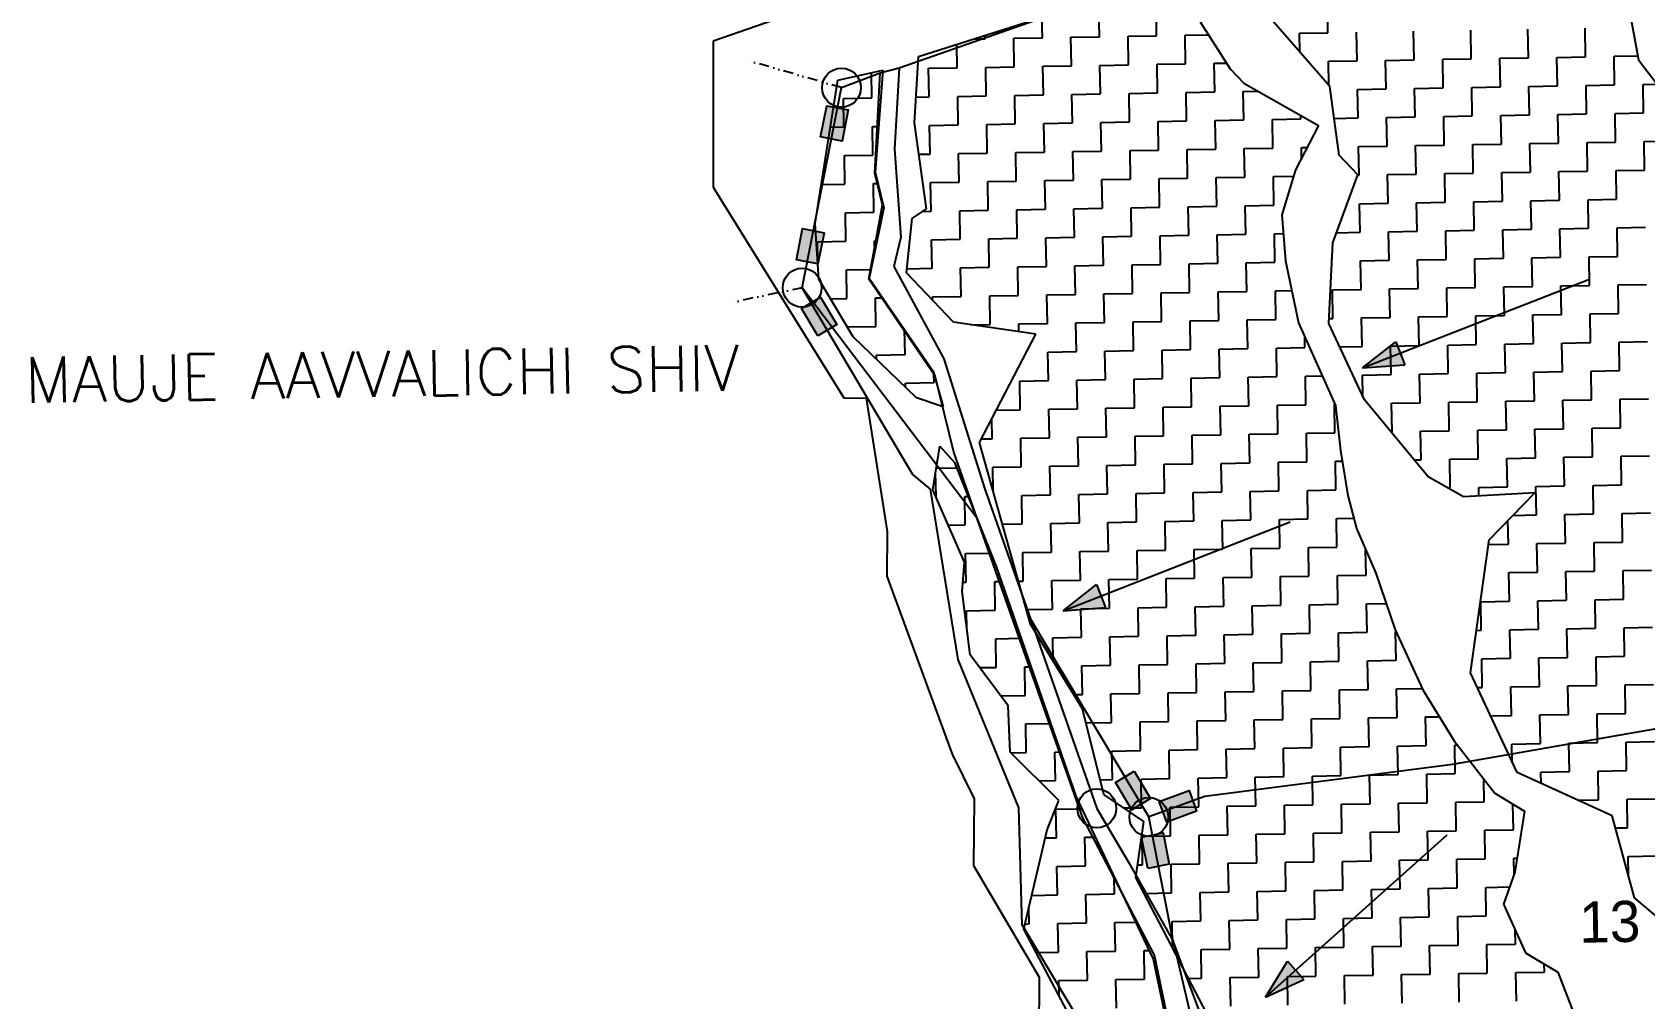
# Model space of a CAD drawing. Header units: metres. Extents: x 286343 to 289280, y 2022501 to 2025046.
# Drawn here: x 286343 to 287156, y 2024015 to 2024502 of the extents above; entities that cross this region are included whole.
import ezdxf
from ezdxf.enums import TextEntityAlignment as Align

# ---------------------------------------------------------------- set-up
doc = ezdxf.new("R2010")
doc.units = ezdxf.units.M
doc.linetypes.add('DIVIDE', pattern=[1.25, 0.5, -0.25, 0, -0.25, 0, -0.25])
for name, color, linetype in [('POLY_HATCH', 12, 'Continuous'), ('POLY_PARCEL', 6, 'Continuous'), ('POLY_WATER', 4, 'Continuous'), ('TEXT_MAPOUT', 7, 'Continuous'), ('TEXT_PARCEL', 7, 'Continuous'), ('V_BOUND_LINE', 7, 'Continuous'), ('V_DIVIDE_LINE', 7, 'DIVIDE'), ('VILLAGE BOUNDRY', 5, 'Continuous')]:
    doc.layers.add(name, color=color, linetype=linetype)
doc.styles.get("Standard").update_dxf_attribs({"font": 'simplex.shx'})
doc.styles.add('TEXT_MAP', font='')
doc.styles.get('TEXT_MAP').set_extended_font_data('Kruti Dev 050')

msp = doc.modelspace()

# ---------------------------------------------------------------- hatches: boundary and pattern name
for points in [[(286754.52, 2024462.68), (286743.64, 2024464.82), (286740.54, 2024449.09), (286751.42, 2024446.95)], [(286728.37, 2024387.2), (286739.25, 2024385.06), (286742.35, 2024400.79), (286731.47, 2024402.93)], [(286740.54, 2024368.33), (286730.99, 2024362.68), (286739.15, 2024348.88), (286748.7, 2024354.53)], [(286897.37, 2024110.06), (286906.89, 2024115.75), (286898.66, 2024129.51), (286889.14, 2024123.81)], [(286930.11, 2024109.41), (286926.29, 2024119.82), (286911.24, 2024114.29), (286915.06, 2024103.88)], [(286913.23, 2024098.37), (286902.35, 2024096.22), (286905.45, 2024080.49), (286916.33, 2024082.64)]]:
    msp.add_hatch(color=256).paths.add_polyline_path(points)
h = msp.add_hatch(color=256)
h.paths.add_polyline_path([(287032.71, 2024340.1), (287030.43, 2024345.91), (287013.71, 2024332.66)])
h.paths.add_polyline_path([(287013.71, 2024332.66), (287034.98, 2024334.29), (287032.71, 2024340.1)])
h = msp.add_hatch(color=256)
h.paths.add_polyline_path([(286881.87, 2024217.79), (286879.6, 2024223.6), (286862.88, 2024210.35)])
h.paths.add_polyline_path([(286862.88, 2024210.35), (286884.15, 2024211.98), (286881.87, 2024217.79)])
h = msp.add_hatch(color=256)
h.paths.add_polyline_path([(286979.99, 2024029.2), (286975.83, 2024033.85), (286964.77, 2024015.62)])
h.paths.add_polyline_path([(286964.77, 2024015.62), (286984.14, 2024024.55), (286979.99, 2024029.2)])

# ---------------------------------------------------------------- linework, layer by layer
for points in [[(286740.54, 2024449.09), (286743.64, 2024464.82), (286754.52, 2024462.68), (286751.42, 2024446.95)], [(286742.35, 2024400.79), (286739.25, 2024385.06), (286728.37, 2024387.2), (286731.47, 2024402.93)], [(286739.15, 2024348.88), (286730.99, 2024362.68), (286740.54, 2024368.33), (286748.7, 2024354.53)], [(286898.66, 2024129.51), (286906.89, 2024115.75), (286897.37, 2024110.06), (286889.14, 2024123.81)], [(286911.24, 2024114.29), (286926.29, 2024119.82), (286930.11, 2024109.41), (286915.06, 2024103.88)], [(286905.45, 2024080.49), (286902.35, 2024096.22), (286913.23, 2024098.37), (286916.33, 2024082.64)]]:
    msp.add_lwpolyline(points, close=True)
for points in [[(287013.71, 2024332.66), (287128.13, 2024377.46)], [(287013.71, 2024332.66), (287030.43, 2024345.91)], [(287030.43, 2024345.91), (287034.98, 2024334.29)], [(287013.71, 2024332.66), (287034.98, 2024334.29)], [(286862.88, 2024210.35), (286977.3, 2024255.15)], [(286862.88, 2024210.35), (286879.6, 2024223.6)], [(286879.6, 2024223.6), (286884.15, 2024211.98)], [(286862.88, 2024210.35), (286884.15, 2024211.98)], [(286964.77, 2024015.62), (287056.43, 2024097.45)], [(286964.77, 2024015.62), (286975.83, 2024033.85)], [(286975.83, 2024033.85), (286984.14, 2024024.55)], [(286964.77, 2024015.62), (286984.14, 2024024.55)]]:
    msp.add_lwpolyline(points)
for centre in [(286751.08, 2024473.92), (286731.26, 2024373.13), (286879.79, 2024110.76), (286905.99, 2024106.45)]:
    msp.add_circle(centre, 9.8)
at = {"layer": 'POLY_HATCH'}
for p, q in [((286789.9, 2024489.54), (286910.83, 2024528.13)), ((286931.9, 2024507.14), (286947.01, 2024483.38)), ((286997.29, 2024474.47), (286966.52, 2024509.76)), ((287149.13, 2024507.96), (287152.82, 2024488)), ((286787.82, 2024456.13), (286789.9, 2024489.54)), ((286749.29, 2024477.71), (286771.91, 2024482.78)), ((286771.91, 2024482.78), (286768.14, 2024431.32)), ((286947.01, 2024483.38), (286953.81, 2024476.15)), ((287152.82, 2024488), (287171.96, 2024462.97)), ((286737.87, 2024405.43), (286749.29, 2024477.71)), ((286953.81, 2024476.15), (286991.58, 2024454.79)), ((287001.9, 2024439.85), (286997.29, 2024474.47)), ((286793.92, 2024412.86), (286787.82, 2024456.13)), ((286991.58, 2024454.79), (286979.95, 2024432.56)), ((286979.95, 2024432.56), (286973.01, 2024409.75)), ((287011.42, 2024430.01), (287001.9, 2024439.85)), ((286768.14, 2024431.32), (286772.46, 2024413.37)), ((286998.66, 2024395.74), (287011.42, 2024430.01)), ((286772.46, 2024413.37), (286765.06, 2024377.87)), ((286783.8, 2024380.64), (286786.66, 2024408.06)), ((286786.66, 2024408.06), (286793.92, 2024412.86)), ((286973.01, 2024409.75), (286974.84, 2024386.71)), ((286739.7, 2024377.43), (286737.87, 2024405.43)), ((286996.71, 2024355), (286998.66, 2024395.74)), ((286974.84, 2024386.71), (286981.4, 2024355.45)), ((286756.9, 2024348.36), (286739.7, 2024377.43)), ((286765.06, 2024377.87), (286797.27, 2024331.05)), ((286807.61, 2024355.7), (286783.8, 2024380.64)), ((286849.11, 2024349.75), (286807.61, 2024355.7)), ((286981.4, 2024355.45), (287000.16, 2024313.73)), ((287014.74, 2024316.6), (286996.71, 2024355)), ((286788.83, 2024317.55), (286756.9, 2024348.36)), ((286820.69, 2024295.19), (286849.11, 2024349.75)), ((286797.27, 2024331.05), (286802.26, 2024313.12)), ((286802.26, 2024313.12), (286788.83, 2024317.55)), ((287000.16, 2024313.73), (287002.56, 2024291.08)), ((287046.81, 2024277.79), (287014.74, 2024316.6)), ((286846.33, 2024203.54), (286820.69, 2024295.19)), ((286797.08, 2024271.21), (286800.7, 2024293.3)), ((286800.7, 2024293.3), (286808.1, 2024285.06)), ((287002.56, 2024291.08), (287006.3, 2024268.46)), ((286808.1, 2024285.06), (286829.05, 2024232.7)), ((287064.52, 2024267.81), (287046.81, 2024277.79)), ((286813.08, 2024234.78), (286797.08, 2024271.21)), ((287100.55, 2024269.78), (287064.52, 2024267.81)), ((287077.59, 2024246.02), (287100.55, 2024269.78)), ((287006.3, 2024268.46), (287010.6, 2024251.85)), ((287010.6, 2024251.85), (287020.34, 2024229.33)), ((287068.08, 2024179.11), (287077.59, 2024246.02)), ((286812, 2024220.08), (286813.08, 2024234.78)), ((286829.05, 2024232.7), (286869.27, 2024116.86)), ((287020.34, 2024229.33), (287030.19, 2024200.8)), ((286815.9, 2024188.11), (286812, 2024220.08)), ((286872.51, 2024160.96), (286846.33, 2024203.54)), ((287030.19, 2024200.8), (287044.13, 2024170.5)), ((286835.05, 2024162.42), (286815.9, 2024188.11)), ((287091.66, 2024128.8), (287068.08, 2024179.11)), ((287044.13, 2024170.5), (287059.94, 2024144.75)), ((286836.12, 2024139.08), (286835.05, 2024162.42)), ((286883.28, 2024117.76), (286872.51, 2024160.96)), ((287059.94, 2024144.75), (287080.44, 2024118.41)), ((286860.59, 2024114.81), (286836.12, 2024139.08)), ((287139.46, 2024106.94), (287091.66, 2024128.8)), ((286869.27, 2024116.86), (286908.11, 2024034.78)), ((286903.56, 2024104.1), (286883.28, 2024117.76)), ((287080.44, 2024118.41), (287095.29, 2024109.33)), ((286854.84, 2024100.03), (286860.59, 2024114.81)), ((287095.29, 2024109.33), (287090.48, 2024078.54)), ((287150.87, 2024065.76), (287139.46, 2024106.94)), ((286842.99, 2024049.98), (286854.84, 2024100.03)), ((286899.38, 2024076), (286903.56, 2024104.1)), ((286937.38, 2024003.25), (286899.38, 2024076)), ((287090.48, 2024078.54), (287084.75, 2024062.42)), ((287084.75, 2024062.42), (287095.87, 2024037.92)), ((287180.7, 2024040.26), (287150.87, 2024065.76)), ((286878.22, 2023983.18), (286842.99, 2024049.98)), ((286908.11, 2024034.78), (286938.77, 2023890.01)), ((287095.87, 2024037.92), (287112.07, 2024028.19)), ((287112.07, 2024028.19), (287121.86, 2024003))]:
    msp.add_line(p, q, dxfattribs=at)
at = {"layer": 'POLY_HATCH', "linetype": 'Continuous'}
for p, q in [((286881.12, 2024499.56), (286880.87, 2024513.95)), ((286909.92, 2024500.06), (286909.66, 2024514.46)), ((286996.29, 2024501.57), (286996.04, 2024515.97)), ((286852.33, 2024499.05), (286852.15, 2024509.4)), ((286817.83, 2024498.45), (286823.54, 2024498.55)), ((286823.54, 2024498.55), (286823.51, 2024500.26)), ((286837.94, 2024498.8), (286852.33, 2024499.05)), ((286838.19, 2024484.41), (286837.94, 2024498.8)), ((286866.73, 2024499.31), (286881.12, 2024499.56)), ((286866.98, 2024484.91), (286866.73, 2024499.31)), ((286895.52, 2024499.81), (286909.92, 2024500.06)), ((286895.77, 2024485.41), (286895.52, 2024499.81)), ((286924.31, 2024500.31), (286936.11, 2024500.52)), ((286924.56, 2024485.92), (286924.31, 2024500.31)), ((286981.9, 2024501.32), (286996.29, 2024501.57)), ((286982.06, 2024491.94), (286981.9, 2024501.32)), ((287010.94, 2024487.43), (287010.69, 2024501.83)), ((287039.73, 2024487.93), (287039.48, 2024502.33)), ((287068.53, 2024488.44), (287068.27, 2024502.83)), ((287097.32, 2024488.94), (287097.07, 2024503.34)), ((287126.11, 2024489.45), (287125.86, 2024503.84)), ((286809.39, 2024483.9), (286809.19, 2024495.69)), ((287082.92, 2024488.69), (287097.32, 2024488.94)), ((287111.72, 2024489.19), (287126.11, 2024489.45)), ((287111.97, 2024474.8), (287111.72, 2024489.19)), ((287140.51, 2024489.7), (287152.47, 2024489.91)), ((287140.76, 2024475.3), (287140.51, 2024489.7)), ((286766.46, 2024468.75), (286766.23, 2024481.5)), ((286795, 2024483.65), (286809.39, 2024483.9)), ((286795.25, 2024469.25), (286795, 2024483.65)), ((286823.79, 2024484.15), (286838.19, 2024484.41)), ((286824.04, 2024469.76), (286823.79, 2024484.15)), ((286852.58, 2024484.66), (286866.98, 2024484.91)), ((286852.84, 2024470.26), (286852.58, 2024484.66)), ((286881.38, 2024485.16), (286895.77, 2024485.41)), ((286881.63, 2024470.77), (286881.38, 2024485.16)), ((286910.17, 2024485.67), (286924.56, 2024485.92)), ((286910.42, 2024471.27), (286910.17, 2024485.67)), ((286938.96, 2024486.17), (286945.16, 2024486.28)), ((286939.21, 2024471.77), (286938.96, 2024486.17)), ((286996.55, 2024487.18), (287010.94, 2024487.43)), ((286996.76, 2024475.08), (286996.55, 2024487.18)), ((287025.34, 2024487.68), (287039.73, 2024487.93)), ((287025.59, 2024473.29), (287025.34, 2024487.68)), ((287054.13, 2024488.19), (287068.53, 2024488.44)), ((287054.38, 2024473.79), (287054.13, 2024488.19)), ((287083.18, 2024474.29), (287082.92, 2024488.69)), ((287011.19, 2024473.03), (287025.59, 2024473.29)), ((287011.45, 2024458.64), (287011.19, 2024473.03)), ((287039.99, 2024473.54), (287054.38, 2024473.79)), ((287040.24, 2024459.14), (287039.99, 2024473.54)), ((287068.78, 2024474.04), (287083.18, 2024474.29)), ((287069.03, 2024459.65), (287068.78, 2024474.04)), ((287097.57, 2024474.55), (287111.97, 2024474.8)), ((287097.82, 2024460.15), (287097.57, 2024474.55)), ((287126.36, 2024475.05), (287140.76, 2024475.3)), ((287126.62, 2024460.65), (287126.36, 2024475.05)), ((287155.16, 2024475.55), (287162.25, 2024475.68)), ((287155.41, 2024461.16), (287155.16, 2024475.55)), ((286752.06, 2024468.5), (286766.46, 2024468.75)), ((286752.31, 2024454.1), (286752.06, 2024468.5)), ((286788.63, 2024469.14), (286795.25, 2024469.25)), ((286809.65, 2024469.51), (286824.04, 2024469.76)), ((286809.9, 2024455.11), (286809.65, 2024469.51)), ((286838.44, 2024470.01), (286852.84, 2024470.26)), ((286838.69, 2024455.61), (286838.44, 2024470.01)), ((286867.23, 2024470.51), (286881.63, 2024470.77)), ((286867.48, 2024456.12), (286867.23, 2024470.51)), ((286896.02, 2024471.02), (286910.42, 2024471.27)), ((286896.28, 2024456.62), (286896.02, 2024471.02)), ((286924.82, 2024471.52), (286939.21, 2024471.77)), ((286925.07, 2024457.13), (286924.82, 2024471.52)), ((286953.61, 2024472.03), (286960.89, 2024472.15)), ((286953.86, 2024457.63), (286953.61, 2024472.03)), ((286881.88, 2024456.37), (286896.28, 2024456.62)), ((286882.13, 2024441.97), (286881.88, 2024456.37)), ((286910.67, 2024456.87), (286925.07, 2024457.13)), ((286910.92, 2024442.48), (286910.67, 2024456.87)), ((286939.46, 2024457.38), (286953.86, 2024457.63)), ((286939.72, 2024442.98), (286939.46, 2024457.38)), ((286968.26, 2024457.88), (286982.65, 2024458.13)), ((286968.51, 2024443.48), (286968.26, 2024457.88)), ((286982.65, 2024458.13), (286982.62, 2024459.86)), ((286999.42, 2024458.43), (287011.45, 2024458.64)), ((287025.84, 2024458.89), (287040.24, 2024459.14)), ((287026.09, 2024444.49), (287025.84, 2024458.89)), ((287054.63, 2024459.39), (287069.03, 2024459.65)), ((287054.89, 2024445), (287054.63, 2024459.39)), ((287083.43, 2024459.9), (287097.82, 2024460.15)), ((287083.68, 2024445.5), (287083.43, 2024459.9)), ((287112.22, 2024460.4), (287126.62, 2024460.65)), ((287112.47, 2024446.01), (287112.22, 2024460.4)), ((287141.01, 2024460.91), (287155.41, 2024461.16)), ((287141.26, 2024446.51), (287141.01, 2024460.91)), ((286745.54, 2024453.98), (286752.31, 2024454.1)), ((286766.71, 2024454.35), (286769.83, 2024454.41)), ((286766.96, 2024439.96), (286766.71, 2024454.35)), ((286795.5, 2024454.86), (286809.9, 2024455.11)), ((286795.75, 2024440.46), (286795.5, 2024454.86)), ((286824.3, 2024455.36), (286838.69, 2024455.61)), ((286824.55, 2024440.96), (286824.3, 2024455.36)), ((286853.09, 2024455.86), (286867.48, 2024456.12)), ((286853.34, 2024441.47), (286853.09, 2024455.86)), ((286790.04, 2024440.36), (286795.75, 2024440.46)), ((286810.15, 2024440.71), (286824.55, 2024440.96)), ((286810.4, 2024426.32), (286810.15, 2024440.71)), ((286838.94, 2024441.22), (286853.34, 2024441.47)), ((286839.2, 2024426.82), (286838.94, 2024441.22)), ((286867.74, 2024441.72), (286882.13, 2024441.97)), ((286867.99, 2024427.32), (286867.74, 2024441.72)), ((286896.53, 2024442.22), (286910.92, 2024442.48)), ((286896.78, 2024427.83), (286896.53, 2024442.22)), ((286925.32, 2024442.73), (286939.72, 2024442.98)), ((286925.57, 2024428.33), (286925.32, 2024442.73)), ((286954.11, 2024443.23), (286968.51, 2024443.48)), ((286954.37, 2024428.84), (286954.11, 2024443.23)), ((286982.91, 2024443.74), (286985.83, 2024443.79)), ((286983, 2024438.38), (286982.91, 2024443.74)), ((287011.7, 2024444.24), (287026.09, 2024444.49)), ((287011.95, 2024429.84), (287011.7, 2024444.24)), ((287040.49, 2024444.75), (287054.89, 2024445)), ((287040.74, 2024430.35), (287040.49, 2024444.75)), ((287069.28, 2024445.25), (287083.68, 2024445.5)), ((287069.53, 2024430.85), (287069.28, 2024445.25)), ((287098.08, 2024445.75), (287112.47, 2024446.01)), ((287098.33, 2024431.36), (287098.08, 2024445.75)), ((287126.87, 2024446.26), (287141.26, 2024446.51)), ((287127.12, 2024431.86), (287126.87, 2024446.26)), ((287155.66, 2024446.76), (287170.06, 2024447.01)), ((287155.91, 2024432.37), (287155.66, 2024446.76)), ((286752.57, 2024439.7), (286766.96, 2024439.96)), ((286752.82, 2024425.31), (286752.57, 2024439.7)), ((287141.52, 2024432.11), (287155.91, 2024432.37)), ((287141.77, 2024417.72), (287141.52, 2024432.11)), ((286740.98, 2024425.1), (286752.82, 2024425.31)), ((286767.21, 2024425.56), (286769.51, 2024425.6)), ((286767.47, 2024411.16), (286767.21, 2024425.56)), ((286796.01, 2024426.06), (286810.4, 2024426.32)), ((286796.26, 2024411.67), (286796.01, 2024426.06)), ((286824.8, 2024426.57), (286839.2, 2024426.82)), ((286825.05, 2024412.17), (286824.8, 2024426.57)), ((286853.59, 2024427.07), (286867.99, 2024427.32)), ((286853.84, 2024412.68), (286853.59, 2024427.07)), ((286882.38, 2024427.58), (286896.78, 2024427.83)), ((286882.64, 2024413.18), (286882.38, 2024427.58)), ((286911.18, 2024428.08), (286925.57, 2024428.33)), ((286911.43, 2024413.68), (286911.18, 2024428.08)), ((286939.97, 2024428.58), (286954.37, 2024428.84)), ((286940.22, 2024414.19), (286939.97, 2024428.58)), ((286968.76, 2024429.09), (286978.95, 2024429.27)), ((286969.01, 2024414.69), (286968.76, 2024429.09)), ((287011.36, 2024429.83), (287011.95, 2024429.84)), ((287026.35, 2024430.1), (287040.74, 2024430.35)), ((287026.6, 2024415.7), (287026.35, 2024430.1)), ((287055.14, 2024430.6), (287069.53, 2024430.85)), ((287055.39, 2024416.2), (287055.14, 2024430.6)), ((287083.93, 2024431.1), (287098.33, 2024431.36)), ((287084.18, 2024416.71), (287083.93, 2024431.1)), ((287112.72, 2024431.61), (287127.12, 2024431.86)), ((287112.98, 2024417.21), (287112.72, 2024431.61)), ((287012.2, 2024415.45), (287026.6, 2024415.7)), ((287040.99, 2024415.95), (287055.39, 2024416.2)), ((287041.25, 2024401.56), (287040.99, 2024415.95)), ((287069.79, 2024416.46), (287084.18, 2024416.71)), ((287070.04, 2024402.06), (287069.79, 2024416.46)), ((287098.58, 2024416.96), (287112.98, 2024417.21)), ((287098.83, 2024402.56), (287098.58, 2024416.96)), ((287127.37, 2024417.46), (287141.77, 2024417.72)), ((287127.62, 2024403.07), (287127.37, 2024417.46)), ((286753.07, 2024410.91), (286767.47, 2024411.16)), ((286753.32, 2024396.52), (286753.07, 2024410.91)), ((286792.01, 2024411.59), (286796.26, 2024411.67)), ((286810.66, 2024411.92), (286825.05, 2024412.17)), ((286810.91, 2024397.52), (286810.66, 2024411.92)), ((286839.45, 2024412.42), (286853.84, 2024412.68)), ((286839.7, 2024398.03), (286839.45, 2024412.42)), ((286868.24, 2024412.93), (286882.64, 2024413.18)), ((286868.49, 2024398.53), (286868.24, 2024412.93)), ((286897.03, 2024413.43), (286911.43, 2024413.68)), ((286897.28, 2024399.04), (286897.03, 2024413.43)), ((286925.82, 2024413.94), (286940.22, 2024414.19)), ((286926.08, 2024399.54), (286925.82, 2024413.94)), ((286954.62, 2024414.44), (286969.01, 2024414.69)), ((286954.87, 2024400.04), (286954.62, 2024414.44)), ((287012.45, 2024401.05), (287012.2, 2024415.45)), ((286911.68, 2024399.29), (286926.08, 2024399.54)), ((286940.47, 2024399.79), (286954.87, 2024400.04)), ((286940.73, 2024385.4), (286940.47, 2024399.79)), ((286969.27, 2024400.3), (286973.75, 2024400.37)), ((286969.52, 2024385.9), (286969.27, 2024400.3)), ((287000.56, 2024400.84), (287012.45, 2024401.05)), ((287026.85, 2024401.3), (287041.25, 2024401.56)), ((287027.1, 2024386.91), (287026.85, 2024401.3)), ((287055.64, 2024401.81), (287070.04, 2024402.06)), ((287055.89, 2024387.41), (287055.64, 2024401.81)), ((287084.44, 2024402.31), (287098.83, 2024402.56)), ((287084.69, 2024387.92), (287084.44, 2024402.31)), ((287113.23, 2024402.82), (287127.62, 2024403.07)), ((287113.48, 2024388.42), (287113.23, 2024402.82)), ((287142.02, 2024403.32), (287156.42, 2024403.57)), ((287142.27, 2024388.92), (287142.02, 2024403.32)), ((286738.93, 2024396.26), (286753.32, 2024396.52)), ((286739.09, 2024386.66), (286738.93, 2024396.26)), ((286767.72, 2024396.77), (286769, 2024396.79)), ((286767.82, 2024391.09), (286767.72, 2024396.77)), ((286796.51, 2024397.27), (286810.91, 2024397.52)), ((286796.76, 2024382.88), (286796.51, 2024397.27)), ((286825.3, 2024397.78), (286839.7, 2024398.03)), ((286825.56, 2024383.38), (286825.3, 2024397.78)), ((286854.1, 2024398.28), (286868.49, 2024398.53)), ((286854.35, 2024383.88), (286854.1, 2024398.28)), ((286882.89, 2024398.78), (286897.28, 2024399.04)), ((286883.14, 2024384.39), (286882.89, 2024398.78)), ((286911.93, 2024384.89), (286911.68, 2024399.29)), ((286811.16, 2024383.13), (286825.56, 2024383.38)), ((286811.41, 2024368.73), (286811.16, 2024383.13)), ((286839.95, 2024383.63), (286854.35, 2024383.88)), ((286840.2, 2024369.24), (286839.95, 2024383.63)), ((286868.74, 2024384.14), (286883.14, 2024384.39)), ((286869, 2024369.74), (286868.74, 2024384.14)), ((286897.54, 2024384.64), (286911.93, 2024384.89)), ((286897.79, 2024370.24), (286897.54, 2024384.64)), ((286926.33, 2024385.14), (286940.73, 2024385.4)), ((286926.58, 2024370.75), (286926.33, 2024385.14)), ((286955.12, 2024385.65), (286969.52, 2024385.9)), ((286955.37, 2024371.25), (286955.12, 2024385.65)), ((286998.22, 2024386.4), (286998.31, 2024386.4)), ((286998.31, 2024386.4), (286998.28, 2024387.84)), ((287012.71, 2024386.66), (287027.1, 2024386.91)), ((287012.96, 2024372.26), (287012.71, 2024386.66)), ((287041.5, 2024387.16), (287055.89, 2024387.41)), ((287041.75, 2024372.76), (287041.5, 2024387.16)), ((287070.29, 2024387.66), (287084.69, 2024387.92)), ((287070.54, 2024373.27), (287070.29, 2024387.66)), ((287099.08, 2024388.17), (287113.48, 2024388.42)), ((287099.34, 2024373.77), (287099.08, 2024388.17)), ((287127.88, 2024388.67), (287142.27, 2024388.92)), ((287128.13, 2024374.28), (287127.88, 2024388.67)), ((286753.57, 2024382.12), (286765.99, 2024382.34)), ((286753.83, 2024367.72), (286753.57, 2024382.12)), ((286784.01, 2024382.65), (286796.76, 2024382.88)), ((286745.53, 2024367.58), (286753.83, 2024367.72)), ((286768.22, 2024367.98), (286771.83, 2024368.04)), ((286768.47, 2024353.58), (286768.22, 2024367.98)), ((286797.01, 2024368.48), (286811.41, 2024368.73)), ((286797.04, 2024366.76), (286797.01, 2024368.48)), ((286825.81, 2024368.98), (286840.2, 2024369.24)), ((286826.06, 2024354.59), (286825.81, 2024368.98)), ((286854.6, 2024369.49), (286869, 2024369.74)), ((286854.85, 2024355.09), (286854.6, 2024369.49)), ((286883.39, 2024369.99), (286897.79, 2024370.24)), ((286883.64, 2024355.6), (286883.39, 2024369.99)), ((286912.18, 2024370.5), (286926.58, 2024370.75)), ((286912.44, 2024356.1), (286912.18, 2024370.5)), ((286940.98, 2024371), (286955.37, 2024371.25)), ((286941.23, 2024356.6), (286940.98, 2024371)), ((286969.77, 2024371.5), (286978, 2024371.65)), ((286970.02, 2024357.11), (286969.77, 2024371.5)), ((286998.56, 2024372.01), (287012.96, 2024372.26)), ((286998.81, 2024357.61), (286998.56, 2024372.01)), ((287027.35, 2024372.51), (287041.75, 2024372.76)), ((287027.61, 2024358.12), (287027.35, 2024372.51)), ((287056.15, 2024373.02), (287070.54, 2024373.27)), ((287056.4, 2024358.62), (287056.15, 2024373.02)), ((287084.94, 2024373.52), (287099.34, 2024373.77)), ((287085.19, 2024359.12), (287084.94, 2024373.52)), ((287113.73, 2024374.02), (287128.13, 2024374.28)), ((287113.98, 2024359.63), (287113.73, 2024374.02)), ((287142.52, 2024374.53), (287156.92, 2024374.78)), ((287142.78, 2024360.13), (287142.52, 2024374.53)), ((287070.8, 2024358.87), (287085.19, 2024359.12)), ((287071.05, 2024344.48), (287070.8, 2024358.87)), ((287099.59, 2024359.38), (287113.98, 2024359.63)), ((287099.84, 2024344.98), (287099.59, 2024359.38)), ((287128.38, 2024359.88), (287142.78, 2024360.13)), ((287128.63, 2024345.48), (287128.38, 2024359.88)), ((286754.08, 2024353.33), (286768.47, 2024353.58)), ((286754.08, 2024353.12), (286754.08, 2024353.33)), ((286783.12, 2024339.43), (286782.9, 2024351.94)), ((286816.52, 2024354.42), (286826.06, 2024354.59)), ((286840.46, 2024354.84), (286854.85, 2024355.09)), ((286840.52, 2024350.98), (286840.46, 2024354.84)), ((286869.25, 2024355.34), (286883.64, 2024355.6)), ((286869.5, 2024340.95), (286869.25, 2024355.34)), ((286898.04, 2024355.85), (286912.44, 2024356.1)), ((286898.29, 2024341.45), (286898.04, 2024355.85)), ((286926.83, 2024356.35), (286941.23, 2024356.6)), ((286927.08, 2024341.96), (286926.83, 2024356.35)), ((286955.63, 2024356.86), (286970.02, 2024357.11)), ((286955.88, 2024342.46), (286955.63, 2024356.86)), ((286996.83, 2024357.58), (286998.81, 2024357.61)), ((287013.21, 2024357.86), (287027.61, 2024358.12)), ((287013.46, 2024343.47), (287013.21, 2024357.86)), ((287042, 2024358.37), (287056.4, 2024358.62)), ((287042.25, 2024343.97), (287042, 2024358.37)), ((286970.27, 2024342.71), (286984.67, 2024342.96)), ((286970.53, 2024328.32), (286970.27, 2024342.71)), ((286984.67, 2024342.96), (286984.57, 2024348.4)), ((287002.22, 2024343.27), (287013.46, 2024343.47)), ((287027.86, 2024343.72), (287042.25, 2024343.97)), ((287028.11, 2024329.32), (287027.86, 2024343.72)), ((287056.65, 2024344.22), (287071.05, 2024344.48)), ((287056.9, 2024329.83), (287056.65, 2024344.22)), ((287085.44, 2024344.73), (287099.84, 2024344.98)), ((287085.7, 2024330.33), (287085.44, 2024344.73)), ((287114.24, 2024345.23), (287128.63, 2024345.48)), ((287114.49, 2024330.84), (287114.24, 2024345.23)), ((287143.03, 2024345.74), (287157.42, 2024345.99)), ((287143.28, 2024331.34), (287143.03, 2024345.74)), ((286768.73, 2024339.18), (286783.12, 2024339.43)), ((286768.77, 2024336.91), (286768.73, 2024339.18)), ((286855.1, 2024340.7), (286869.5, 2024340.95)), ((286855.36, 2024326.3), (286855.1, 2024340.7)), ((286883.9, 2024341.2), (286898.29, 2024341.45)), ((286884.15, 2024326.8), (286883.9, 2024341.2)), ((286912.69, 2024341.7), (286927.08, 2024341.96)), ((286912.94, 2024327.31), (286912.69, 2024341.7)), ((286941.48, 2024342.21), (286955.88, 2024342.46)), ((286941.73, 2024327.81), (286941.48, 2024342.21)), ((286797.77, 2024325.29), (286797.7, 2024329.52)), ((286840.96, 2024326.05), (286855.36, 2024326.3)), ((286869.75, 2024326.55), (286884.15, 2024326.8)), ((286870, 2024312.15), (286869.75, 2024326.55)), ((286898.54, 2024327.06), (286912.94, 2024327.31)), ((286898.8, 2024312.66), (286898.54, 2024327.06)), ((286927.34, 2024327.56), (286941.73, 2024327.81)), ((286927.59, 2024313.16), (286927.34, 2024327.56)), ((286956.13, 2024328.06), (286970.53, 2024328.32)), ((286956.38, 2024313.67), (286956.13, 2024328.06)), ((286984.92, 2024328.57), (286993.43, 2024328.72)), ((286985.17, 2024314.17), (286984.92, 2024328.57)), ((287013.71, 2024329.07), (287028.11, 2024329.32)), ((287013.9, 2024318.39), (287013.71, 2024329.07)), ((287042.51, 2024329.58), (287056.9, 2024329.83)), ((287042.76, 2024315.18), (287042.51, 2024329.58)), ((287071.3, 2024330.08), (287085.7, 2024330.33)), ((287071.55, 2024315.68), (287071.3, 2024330.08)), ((287100.09, 2024330.58), (287114.49, 2024330.84)), ((287100.34, 2024316.19), (287100.09, 2024330.58)), ((287128.88, 2024331.09), (287143.28, 2024331.34)), ((287129.14, 2024316.69), (287128.88, 2024331.09)), ((286783.37, 2024325.04), (286797.77, 2024325.29)), ((286783.41, 2024322.78), (286783.37, 2024325.04)), ((286841.21, 2024311.65), (286840.96, 2024326.05)), ((286829.15, 2024311.44), (286841.21, 2024311.65)), ((286855.61, 2024311.9), (286870, 2024312.15)), ((286855.86, 2024297.51), (286855.61, 2024311.9)), ((286884.4, 2024312.41), (286898.8, 2024312.66)), ((286884.65, 2024298.01), (286884.4, 2024312.41)), ((286913.19, 2024312.91), (286927.59, 2024313.16)), ((286913.44, 2024298.51), (286913.19, 2024312.91)), ((286941.99, 2024313.41), (286956.38, 2024313.67)), ((286942.24, 2024299.02), (286941.99, 2024313.41)), ((286970.78, 2024313.92), (286985.17, 2024314.17)), ((286971.03, 2024299.52), (286970.78, 2024313.92)), ((286999.57, 2024314.42), (286999.85, 2024314.43)), ((286999.82, 2024300.03), (286999.57, 2024314.42)), ((287028.36, 2024314.93), (287042.76, 2024315.18)), ((287028.61, 2024300.53), (287028.36, 2024314.93)), ((287057.15, 2024315.43), (287071.55, 2024315.68)), ((287057.41, 2024301.03), (287057.15, 2024315.43)), ((287085.95, 2024315.94), (287100.34, 2024316.19)), ((287086.2, 2024301.54), (287085.95, 2024315.94)), ((287114.74, 2024316.44), (287129.14, 2024316.69)), ((287114.99, 2024302.04), (287114.74, 2024316.44)), ((287143.53, 2024316.94), (287157.93, 2024317.2)), ((287143.78, 2024302.55), (287143.53, 2024316.94)), ((286827.07, 2024297), (286826.89, 2024307.1)), ((287100.6, 2024301.79), (287114.99, 2024302.04)), ((287129.39, 2024302.3), (287143.78, 2024302.55)), ((287129.64, 2024287.9), (287129.39, 2024302.3)), ((286821.58, 2024296.91), (286827.07, 2024297)), ((286841.46, 2024297.25), (286855.86, 2024297.51)), ((286841.72, 2024282.86), (286841.46, 2024297.25)), ((286870.26, 2024297.76), (286884.65, 2024298.01)), ((286870.51, 2024283.36), (286870.26, 2024297.76)), ((286899.05, 2024298.26), (286913.44, 2024298.51)), ((286899.3, 2024283.87), (286899.05, 2024298.26)), ((286927.84, 2024298.77), (286942.24, 2024299.02)), ((286928.09, 2024284.37), (286927.84, 2024298.77)), ((286956.63, 2024299.27), (286971.03, 2024299.52)), ((286956.89, 2024284.87), (286956.63, 2024299.27)), ((286985.43, 2024299.77), (286999.82, 2024300.03)), ((286985.68, 2024285.38), (286985.43, 2024299.77)), ((287028.03, 2024300.52), (287028.61, 2024300.53)), ((287043.01, 2024300.78), (287057.41, 2024301.03)), ((287043.26, 2024286.39), (287043.01, 2024300.78)), ((287071.8, 2024301.29), (287086.2, 2024301.54)), ((287072.06, 2024286.89), (287071.8, 2024301.29)), ((287100.85, 2024287.39), (287100.6, 2024301.79)), ((287000.07, 2024285.63), (287003.45, 2024285.69)), ((287000.33, 2024271.23), (287000.07, 2024285.63)), ((287039.75, 2024286.33), (287043.26, 2024286.39)), ((287057.66, 2024286.64), (287072.06, 2024286.89)), ((287057.91, 2024272.24), (287057.66, 2024286.64)), ((287086.45, 2024287.14), (287100.85, 2024287.39)), ((287086.7, 2024272.75), (287086.45, 2024287.14)), ((287115.24, 2024287.65), (287129.64, 2024287.9)), ((287115.5, 2024273.25), (287115.24, 2024287.65)), ((287144.04, 2024288.15), (287158.43, 2024288.4)), ((287144.29, 2024273.75), (287144.04, 2024288.15)), ((286798.78, 2024267.71), (286798.56, 2024280.23)), ((286798.87, 2024282.11), (286809.21, 2024282.29)), ((286827.32, 2024282.61), (286841.72, 2024282.86)), ((286827.53, 2024270.75), (286827.32, 2024282.61)), ((286856.11, 2024283.11), (286870.51, 2024283.36)), ((286856.36, 2024268.71), (286856.11, 2024283.11)), ((286884.9, 2024283.61), (286899.3, 2024283.87)), ((286885.16, 2024269.22), (286884.9, 2024283.61)), ((286913.7, 2024284.12), (286928.09, 2024284.37)), ((286913.95, 2024269.72), (286913.7, 2024284.12)), ((286942.49, 2024284.62), (286956.89, 2024284.87)), ((286942.74, 2024270.23), (286942.49, 2024284.62)), ((286971.28, 2024285.13), (286985.68, 2024285.38)), ((286971.53, 2024270.73), (286971.28, 2024285.13)), ((286899.55, 2024269.47), (286913.95, 2024269.72)), ((286899.8, 2024255.07), (286899.55, 2024269.47)), ((286928.35, 2024269.97), (286942.74, 2024270.23)), ((286928.6, 2024255.58), (286928.35, 2024269.97)), ((286957.14, 2024270.48), (286971.53, 2024270.73)), ((286957.39, 2024256.08), (286957.14, 2024270.48)), ((286985.93, 2024270.98), (287000.33, 2024271.23)), ((286986.18, 2024256.59), (286985.93, 2024270.98)), ((287056.69, 2024272.22), (287057.91, 2024272.24)), ((287072.31, 2024272.49), (287086.7, 2024272.75)), ((287072.38, 2024268.24), (287072.31, 2024272.49)), ((287101.1, 2024273), (287115.5, 2024273.25)), ((287101.35, 2024258.6), (287101.1, 2024273)), ((287129.89, 2024273.5), (287144.29, 2024273.75)), ((287130.14, 2024259.11), (287129.89, 2024273.5)), ((286798.62, 2024267.7), (286798.78, 2024267.71)), ((286813.18, 2024267.96), (286814.93, 2024267.99)), ((286813.43, 2024253.56), (286813.18, 2024267.96)), ((286841.97, 2024268.46), (286856.36, 2024268.71)), ((286842.22, 2024254.07), (286841.97, 2024268.46)), ((286870.76, 2024268.97), (286885.16, 2024269.22)), ((286871.01, 2024254.57), (286870.76, 2024268.97)), ((286804.9, 2024253.41), (286813.43, 2024253.56)), ((286832.24, 2024253.89), (286842.22, 2024254.07)), ((286856.62, 2024254.32), (286871.01, 2024254.57)), ((286856.87, 2024239.92), (286856.62, 2024254.32)), ((286885.41, 2024254.82), (286899.8, 2024255.07)), ((286885.66, 2024240.43), (286885.41, 2024254.82)), ((286914.2, 2024255.33), (286928.6, 2024255.58)), ((286914.45, 2024240.93), (286914.2, 2024255.33)), ((286942.99, 2024255.83), (286957.39, 2024256.08)), ((286943.25, 2024241.43), (286942.99, 2024255.83)), ((286971.79, 2024256.33), (286986.18, 2024256.59)), ((286972.04, 2024241.94), (286971.79, 2024256.33)), ((287000.58, 2024256.84), (287009.27, 2024256.99)), ((287000.83, 2024242.44), (287000.58, 2024256.84)), ((287087.21, 2024243.95), (287087, 2024255.76)), ((287089.55, 2024258.4), (287101.35, 2024258.6)), ((287115.75, 2024258.85), (287130.14, 2024259.11)), ((287116, 2024244.46), (287115.75, 2024258.85)), ((287144.54, 2024259.36), (287158.94, 2024259.61)), ((287144.79, 2024244.96), (287144.54, 2024259.36)), ((287130.4, 2024244.71), (287144.79, 2024244.96)), ((286813.68, 2024239.17), (286826.37, 2024239.39)), ((286813.93, 2024224.77), (286813.68, 2024239.17)), ((286842.47, 2024239.67), (286856.87, 2024239.92)), ((286842.72, 2024225.27), (286842.47, 2024239.67)), ((286871.26, 2024240.17), (286885.66, 2024240.43)), ((286871.52, 2024225.78), (286871.26, 2024240.17)), ((286900.06, 2024240.68), (286914.45, 2024240.93)), ((286900.31, 2024226.28), (286900.06, 2024240.68)), ((286928.85, 2024241.18), (286943.25, 2024241.43)), ((286929.1, 2024226.79), (286928.85, 2024241.18)), ((286957.64, 2024241.69), (286972.04, 2024241.94)), ((286957.89, 2024227.29), (286957.64, 2024241.69)), ((286986.43, 2024242.19), (287000.83, 2024242.44)), ((286986.69, 2024227.79), (286986.43, 2024242.19)), ((287015.48, 2024228.3), (287015.25, 2024241.08)), ((287077.27, 2024243.78), (287087.21, 2024243.95)), ((287101.6, 2024244.21), (287116, 2024244.46)), ((287101.86, 2024229.81), (287101.6, 2024244.21)), ((287130.65, 2024230.31), (287130.4, 2024244.71)), ((287087.46, 2024229.56), (287101.86, 2024229.81)), ((287087.71, 2024215.16), (287087.46, 2024229.56)), ((287116.25, 2024230.06), (287130.65, 2024230.31)), ((287116.5, 2024215.67), (287116.25, 2024230.06)), ((287145.04, 2024230.57), (287159.44, 2024230.82)), ((287145.3, 2024216.17), (287145.04, 2024230.57)), ((286812.34, 2024224.74), (286813.93, 2024224.77)), ((286828.33, 2024225.02), (286831.7, 2024225.08)), ((286828.58, 2024210.63), (286828.33, 2024225.02)), ((286840.26, 2024225.23), (286842.72, 2024225.27)), ((286857.12, 2024225.53), (286871.52, 2024225.78)), ((286857.37, 2024211.13), (286857.12, 2024225.53)), ((286885.91, 2024226.03), (286900.31, 2024226.28)), ((286886.16, 2024211.63), (286885.91, 2024226.03)), ((286914.7, 2024226.53), (286929.1, 2024226.79)), ((286914.96, 2024212.14), (286914.7, 2024226.53)), ((286943.5, 2024227.04), (286957.89, 2024227.29)), ((286943.75, 2024212.64), (286943.5, 2024227.04)), ((286972.29, 2024227.54), (286986.69, 2024227.79)), ((286972.54, 2024213.15), (286972.29, 2024227.54)), ((287001.08, 2024228.05), (287015.48, 2024228.3)), ((287001.33, 2024213.65), (287001.08, 2024228.05)), ((286929.35, 2024212.39), (286943.75, 2024212.64)), ((286958.15, 2024212.89), (286972.54, 2024213.15)), ((286958.4, 2024198.5), (286958.15, 2024212.89)), ((286986.94, 2024213.4), (287001.33, 2024213.65)), ((286987.19, 2024199), (286986.94, 2024213.4)), ((287015.73, 2024213.9), (287025.6, 2024214.07)), ((287015.98, 2024199.51), (287015.73, 2024213.9)), ((287073.32, 2024214.91), (287087.71, 2024215.16)), ((287073.57, 2024200.51), (287073.32, 2024214.91)), ((287102.11, 2024215.41), (287116.5, 2024215.67)), ((287102.36, 2024201.02), (287102.11, 2024215.41)), ((287130.9, 2024215.92), (287145.3, 2024216.17)), ((287131.15, 2024201.52), (287130.9, 2024215.92)), ((286814.18, 2024210.37), (286828.58, 2024210.63)), ((286814.35, 2024200.82), (286814.18, 2024210.37)), ((286844.27, 2024210.9), (286857.37, 2024211.13)), ((286871.77, 2024211.38), (286886.16, 2024211.63)), ((286872.02, 2024196.99), (286871.77, 2024211.38)), ((286900.56, 2024211.89), (286914.96, 2024212.14)), ((286900.81, 2024197.49), (286900.56, 2024211.89)), ((286929.61, 2024197.99), (286929.35, 2024212.39)), ((286828.83, 2024196.23), (286841.64, 2024196.45)), ((286829.08, 2024181.83), (286828.83, 2024196.23)), ((286857.62, 2024196.73), (286872.02, 2024196.99)), ((286857.83, 2024184.83), (286857.62, 2024196.73)), ((286886.42, 2024197.24), (286900.81, 2024197.49)), ((286886.67, 2024182.84), (286886.42, 2024197.24)), ((286915.21, 2024197.74), (286929.61, 2024197.99)), ((286915.46, 2024183.34), (286915.21, 2024197.74)), ((286944, 2024198.25), (286958.4, 2024198.5)), ((286944.25, 2024183.85), (286944, 2024198.25)), ((286972.79, 2024198.75), (286987.19, 2024199)), ((286973.05, 2024184.35), (286972.79, 2024198.75)), ((287001.59, 2024199.25), (287015.98, 2024199.51)), ((287001.84, 2024184.86), (287001.59, 2024199.25)), ((287030.38, 2024199.76), (287030.66, 2024199.76)), ((287030.63, 2024185.36), (287030.38, 2024199.76)), ((287071.11, 2024200.47), (287073.57, 2024200.51)), ((287087.96, 2024200.77), (287102.36, 2024201.02)), ((287088.22, 2024186.37), (287087.96, 2024200.77)), ((287116.76, 2024201.27), (287131.15, 2024201.52)), ((287117.01, 2024186.87), (287116.76, 2024201.27)), ((287145.55, 2024201.77), (287159.94, 2024202.03)), ((287145.8, 2024187.38), (287145.55, 2024201.77)), ((286820.69, 2024181.69), (286829.08, 2024181.83)), ((286843.48, 2024182.08), (286846.61, 2024182.14)), ((286843.73, 2024167.69), (286843.48, 2024182.08)), ((286872.27, 2024182.59), (286886.67, 2024182.84)), ((286872.52, 2024168.19), (286872.27, 2024182.59)), ((286901.06, 2024183.09), (286915.46, 2024183.34)), ((286901.32, 2024168.7), (286901.06, 2024183.09)), ((286929.86, 2024183.6), (286944.25, 2024183.85)), ((286930.11, 2024169.2), (286929.86, 2024183.6)), ((286958.65, 2024184.1), (286973.05, 2024184.35)), ((286958.9, 2024169.7), (286958.65, 2024184.1)), ((286987.44, 2024184.61), (287001.84, 2024184.86)), ((286987.69, 2024170.21), (286987.44, 2024184.61)), ((287016.23, 2024185.11), (287030.63, 2024185.36)), ((287016.49, 2024170.71), (287016.23, 2024185.11)), ((287073.82, 2024186.12), (287088.22, 2024186.37)), ((287074.07, 2024171.72), (287073.82, 2024186.12)), ((287102.61, 2024186.62), (287117.01, 2024186.87)), ((287102.86, 2024172.23), (287102.61, 2024186.62)), ((287131.4, 2024187.13), (287145.8, 2024187.38)), ((287131.66, 2024172.73), (287131.4, 2024187.13)), ((287088.47, 2024171.97), (287102.86, 2024172.23)), ((287088.72, 2024157.58), (287088.47, 2024171.97)), ((287117.26, 2024172.48), (287131.66, 2024172.73)), ((287117.51, 2024158.08), (287117.26, 2024172.48)), ((287146.05, 2024172.98), (287160.45, 2024173.23)), ((287146.3, 2024158.58), (287146.05, 2024172.98)), ((286831.29, 2024167.47), (286843.73, 2024167.69)), ((286868.11, 2024168.12), (286872.52, 2024168.19)), ((286886.92, 2024168.44), (286901.32, 2024168.7)), ((286887.17, 2024154.05), (286886.92, 2024168.44)), ((286915.71, 2024168.95), (286930.11, 2024169.2)), ((286915.97, 2024154.55), (286915.71, 2024168.95)), ((286944.51, 2024169.45), (286958.9, 2024169.7)), ((286944.76, 2024155.06), (286944.51, 2024169.45)), ((286973.3, 2024169.96), (286987.69, 2024170.21)), ((286973.55, 2024155.56), (286973.3, 2024169.96)), ((287002.09, 2024170.46), (287016.49, 2024170.71)), ((287002.34, 2024156.06), (287002.09, 2024170.46)), ((287030.88, 2024170.96), (287043.81, 2024171.19)), ((287031.13, 2024156.57), (287030.88, 2024170.96)), ((287071.56, 2024171.68), (287074.07, 2024171.72)), ((286959.15, 2024155.31), (286973.55, 2024155.56)), ((286987.95, 2024155.81), (287002.34, 2024156.06)), ((286988.2, 2024141.42), (286987.95, 2024155.81)), ((287016.74, 2024156.32), (287031.13, 2024156.57)), ((287016.99, 2024141.92), (287016.74, 2024156.32)), ((287045.53, 2024156.82), (287052.45, 2024156.94)), ((287045.78, 2024142.42), (287045.53, 2024156.82)), ((287078.26, 2024157.39), (287088.72, 2024157.58)), ((287103.12, 2024157.83), (287117.51, 2024158.08)), ((287103.37, 2024143.43), (287103.12, 2024157.83)), ((287131.91, 2024158.33), (287146.3, 2024158.58)), ((287132.16, 2024143.94), (287131.91, 2024158.33)), ((286843.98, 2024153.29), (286856.55, 2024153.51)), ((286844.24, 2024138.9), (286843.98, 2024153.29)), ((286874.29, 2024153.82), (286887.17, 2024154.05)), ((286901.57, 2024154.3), (286915.97, 2024154.55)), ((286901.82, 2024139.9), (286901.57, 2024154.3)), ((286930.36, 2024154.8), (286944.76, 2024155.06)), ((286930.61, 2024140.41), (286930.36, 2024154.8)), ((286959.41, 2024140.91), (286959.15, 2024155.31)), ((286887.42, 2024139.65), (286901.82, 2024139.9)), ((286887.68, 2024125.26), (286887.42, 2024139.65)), ((286916.22, 2024140.16), (286930.61, 2024140.41)), ((286916.47, 2024125.76), (286916.22, 2024140.16)), ((286945.01, 2024140.66), (286959.41, 2024140.91)), ((286945.26, 2024126.26), (286945.01, 2024140.66)), ((286973.8, 2024141.16), (286988.2, 2024141.42)), ((286974.05, 2024126.77), (286973.8, 2024141.16)), ((287002.59, 2024141.67), (287016.99, 2024141.92)), ((287002.85, 2024127.27), (287002.59, 2024141.67)), ((287031.39, 2024142.17), (287045.78, 2024142.42)), ((287031.64, 2024127.78), (287031.39, 2024142.17)), ((287060.18, 2024142.68), (287061.53, 2024142.7)), ((287060.43, 2024128.28), (287060.18, 2024142.68)), ((287088.97, 2024143.18), (287103.37, 2024143.43)), ((287089.13, 2024134.21), (287088.97, 2024143.18)), ((287117.76, 2024143.68), (287132.16, 2024143.94)), ((287118.02, 2024129.29), (287117.76, 2024143.68)), ((287146.56, 2024144.19), (287160.95, 2024144.44)), ((287146.81, 2024129.79), (287146.56, 2024144.19)), ((286836.45, 2024138.76), (286844.24, 2024138.9)), ((286858.63, 2024139.15), (286861.52, 2024139.2)), ((286858.88, 2024124.75), (286858.63, 2024139.15)), ((286850.72, 2024124.61), (286858.88, 2024124.75)), ((286881.44, 2024125.15), (286887.68, 2024125.26)), ((286902.07, 2024125.51), (286916.47, 2024125.76)), ((286902.32, 2024111.11), (286902.07, 2024125.51)), ((286930.87, 2024126.01), (286945.26, 2024126.26)), ((286931.12, 2024111.62), (286930.87, 2024126.01)), ((286959.66, 2024126.52), (286974.05, 2024126.77)), ((286959.91, 2024112.12), (286959.66, 2024126.52)), ((286988.45, 2024127.02), (287002.85, 2024127.27)), ((286988.7, 2024112.62), (286988.45, 2024127.02)), ((287017.24, 2024127.52), (287031.64, 2024127.78)), ((287017.49, 2024113.13), (287017.24, 2024127.52)), ((287046.04, 2024128.03), (287060.43, 2024128.28)), ((287046.29, 2024113.63), (287046.04, 2024128.03)), ((287075.08, 2024114.14), (287074.88, 2024125.55)), ((287103.62, 2024129.04), (287118.02, 2024129.29)), ((287103.72, 2024123.29), (287103.62, 2024129.04)), ((287132.41, 2024129.54), (287146.81, 2024129.79)), ((287132.66, 2024115.14), (287132.41, 2024129.54)), ((287121.94, 2024114.96), (287132.66, 2024115.14)), ((287147.06, 2024115.4), (287161.46, 2024115.65)), ((287147.31, 2024101), (287147.06, 2024115.4)), ((286859.14, 2024110.36), (286872.24, 2024110.59)), ((286859.39, 2024095.96), (286859.14, 2024110.36)), ((286893.39, 2024110.96), (286902.32, 2024111.11)), ((286916.72, 2024111.36), (286931.12, 2024111.62)), ((286916.97, 2024096.97), (286916.72, 2024111.36)), ((286945.51, 2024111.87), (286959.91, 2024112.12)), ((286945.77, 2024097.47), (286945.51, 2024111.87)), ((286974.31, 2024112.37), (286988.7, 2024112.62)), ((286974.56, 2024097.98), (286974.31, 2024112.37)), ((287003.1, 2024112.88), (287017.49, 2024113.13)), ((287003.35, 2024098.48), (287003.1, 2024112.88)), ((287031.89, 2024113.38), (287046.29, 2024113.63)), ((287032.14, 2024098.98), (287031.89, 2024113.38)), ((287060.68, 2024113.88), (287075.08, 2024114.14)), ((287060.94, 2024099.49), (287060.68, 2024113.88)), ((287089.73, 2024099.99), (287089.5, 2024112.86)), ((287017.75, 2024098.73), (287032.14, 2024098.98)), ((287018, 2024084.34), (287017.75, 2024098.73)), ((287046.54, 2024099.24), (287060.94, 2024099.49)), ((287046.79, 2024084.84), (287046.54, 2024099.24)), ((287075.33, 2024099.74), (287089.73, 2024099.99)), ((287075.58, 2024085.34), (287075.33, 2024099.74)), ((287141.14, 2024100.89), (287147.31, 2024101)), ((286853.85, 2024095.86), (286859.39, 2024095.96)), ((286873.78, 2024096.21), (286879, 2024096.3)), ((286874.04, 2024081.82), (286873.78, 2024096.21)), ((286902.58, 2024096.72), (286916.97, 2024096.97)), ((286902.83, 2024082.32), (286902.58, 2024096.72)), ((286931.37, 2024097.22), (286945.77, 2024097.47)), ((286931.62, 2024082.82), (286931.37, 2024097.22)), ((286960.16, 2024097.72), (286974.56, 2024097.98)), ((286960.41, 2024083.33), (286960.16, 2024097.72)), ((286988.95, 2024098.23), (287003.35, 2024098.48)), ((286989.21, 2024083.83), (286988.95, 2024098.23)), ((286917.23, 2024082.57), (286931.62, 2024082.82)), ((286917.48, 2024068.18), (286917.23, 2024082.57)), ((286946.02, 2024083.08), (286960.41, 2024083.33)), ((286946.27, 2024068.68), (286946.02, 2024083.08)), ((286974.81, 2024083.58), (286989.21, 2024083.83)), ((286975.06, 2024069.18), (286974.81, 2024083.58)), ((287003.6, 2024084.08), (287018, 2024084.34)), ((287003.85, 2024069.69), (287003.6, 2024084.08)), ((287032.39, 2024084.59), (287046.79, 2024084.84)), ((287032.65, 2024070.19), (287032.39, 2024084.59)), ((287061.19, 2024085.09), (287075.58, 2024085.34)), ((287061.44, 2024070.7), (287061.19, 2024085.09)), ((287089.98, 2024085.6), (287091.59, 2024085.62)), ((287090.12, 2024077.52), (287089.98, 2024085.6)), ((287147.56, 2024086.6), (287161.96, 2024086.86)), ((287147.73, 2024077.08), (287147.56, 2024086.6)), ((286859.64, 2024081.56), (286874.04, 2024081.82)), ((286859.89, 2024067.17), (286859.64, 2024081.56)), ((286888.68, 2024067.67), (286888.54, 2024076.14)), ((286900.31, 2024082.28), (286902.83, 2024082.32)), ((286847.01, 2024066.94), (286859.89, 2024067.17)), ((286874.29, 2024067.42), (286888.68, 2024067.67)), ((286874.54, 2024053.02), (286874.29, 2024067.42)), ((286903.59, 2024067.93), (286917.48, 2024068.18)), ((286931.87, 2024068.43), (286946.27, 2024068.68)), ((286932.13, 2024054.03), (286931.87, 2024068.43)), ((286960.67, 2024068.93), (286975.06, 2024069.18)), ((286960.92, 2024054.54), (286960.67, 2024068.93)), ((286989.46, 2024069.44), (287003.85, 2024069.69)), ((286989.71, 2024055.04), (286989.46, 2024069.44)), ((287018.25, 2024069.94), (287032.65, 2024070.19)), ((287018.5, 2024055.54), (287018.25, 2024069.94)), ((287047.04, 2024070.44), (287061.44, 2024070.7)), ((287047.3, 2024056.05), (287047.04, 2024070.44)), ((287075.84, 2024070.95), (287087.86, 2024071.16)), ((287076.09, 2024056.55), (287075.84, 2024070.95)), ((286845.75, 2024052.52), (286845.6, 2024060.99)), ((286843.59, 2024052.48), (286845.75, 2024052.52)), ((286860.14, 2024052.77), (286874.54, 2024053.02)), ((286860.4, 2024038.37), (286860.14, 2024052.77)), ((286888.94, 2024053.27), (286899.27, 2024053.46)), ((286889.19, 2024038.88), (286888.94, 2024053.27)), ((286917.73, 2024053.78), (286932.13, 2024054.03)), ((286917.96, 2024040.41), (286917.73, 2024053.78)), ((286946.52, 2024054.28), (286960.92, 2024054.54)), ((286946.77, 2024039.89), (286946.52, 2024054.28)), ((286975.31, 2024054.79), (286989.71, 2024055.04)), ((286975.57, 2024040.39), (286975.31, 2024054.79)), ((287004.11, 2024055.29), (287018.5, 2024055.54)), ((287004.36, 2024040.89), (287004.11, 2024055.29)), ((287032.9, 2024055.8), (287047.3, 2024056.05)), ((287033.15, 2024041.4), (287032.9, 2024055.8)), ((287061.69, 2024056.3), (287076.09, 2024056.55)), ((287061.94, 2024041.9), (287061.69, 2024056.3)), ((287047.55, 2024041.65), (287061.94, 2024041.9)), ((287076.34, 2024042.16), (287090.74, 2024042.41)), ((287076.59, 2024027.76), (287076.34, 2024042.16)), ((287090.74, 2024042.41), (287090.61, 2024049.51)), ((286849.22, 2024038.18), (286860.4, 2024038.37)), ((286874.79, 2024038.63), (286889.19, 2024038.88)), ((286875.04, 2024024.23), (286874.79, 2024038.63)), ((286903.59, 2024039.13), (286906.03, 2024039.17)), ((286903.84, 2024024.73), (286903.59, 2024039.13)), ((286932.38, 2024039.63), (286946.77, 2024039.89)), ((286932.63, 2024025.24), (286932.38, 2024039.63)), ((286961.17, 2024040.14), (286975.57, 2024040.39)), ((286961.42, 2024025.74), (286961.17, 2024040.14)), ((286989.96, 2024040.64), (287004.36, 2024040.89)), ((286990.21, 2024026.25), (286989.96, 2024040.64)), ((287018.75, 2024041.15), (287033.15, 2024041.4)), ((287019.01, 2024026.75), (287018.75, 2024041.15)), ((287047.8, 2024027.25), (287047.55, 2024041.65)), ((286947.03, 2024025.49), (286961.42, 2024025.74)), ((286975.82, 2024025.99), (286990.21, 2024026.25)), ((286976.07, 2024011.6), (286975.82, 2024025.99)), ((287004.61, 2024026.5), (287019.01, 2024026.75)), ((287004.86, 2024012.1), (287004.61, 2024026.5)), ((287033.4, 2024027), (287047.8, 2024027.25)), ((287033.66, 2024012.61), (287033.4, 2024027)), ((287062.2, 2024027.51), (287076.59, 2024027.76)), ((287062.45, 2024013.11), (287062.2, 2024027.51)), ((287090.99, 2024028.01), (287105.38, 2024028.26)), ((287091.24, 2024013.61), (287090.99, 2024028.01)), ((287105.38, 2024028.26), (287105.31, 2024032.25)), ((286860.65, 2024023.98), (286875.04, 2024024.23)), ((286860.78, 2024016.25), (286860.65, 2024023.98)), ((286889.44, 2024024.48), (286903.84, 2024024.73)), ((286889.69, 2024010.09), (286889.44, 2024024.48)), ((286925.95, 2024025.12), (286932.63, 2024025.24)), ((286947.28, 2024011.09), (286947.03, 2024025.49))]:
    msp.add_line(p, q, dxfattribs=at)
at = {"layer": 'POLY_PARCEL'}
for p, q in [((286819.56, 2024256.75), (286731.26, 2024373.13)), ((286905.99, 2024106.45), (286846.28, 2024206.28)), ((287249.6, 2024166.23), (287059, 2024132.9)), ((287059, 2024132.9), (286934.23, 2024116.83)), ((286934.23, 2024116.83), (286905.99, 2024106.45)), ((286918.31, 2024043.92), (286905.99, 2024106.45)), ((286940.85, 2023984.1), (286918.31, 2024043.92))]:
    msp.add_line(p, q, dxfattribs=at)
at = {"layer": 'POLY_WATER'}
for p, q in [((286767.89, 2024430.77), (286770.65, 2024481.42)), ((286780.15, 2024483.97), (286777.88, 2024442.88)), ((286777.88, 2024442.88), (286780.96, 2024398.55)), ((286771.74, 2024414.95), (286767.89, 2024430.77)), ((286764.85, 2024377.5), (286771.74, 2024414.95)), ((286780.96, 2024398.55), (286777.42, 2024383.87)), ((286777.42, 2024383.87), (286802.62, 2024337.21)), ((286798.34, 2024328.56), (286764.85, 2024377.5)), ((286802.62, 2024337.21), (286823.34, 2024271.67)), ((286807.76, 2024290.2), (286798.34, 2024328.56)), ((286819.56, 2024256.75), (286807.76, 2024290.2)), ((286823.34, 2024271.67), (286846.28, 2024206.28)), ((286872.65, 2024106.37), (286819.56, 2024256.75)), ((286846.28, 2024206.28), (286879.79, 2024110.76)), ((286879.79, 2024110.76), (286895.69, 2024083.72)), ((286908.9, 2024036.85), (286872.65, 2024106.37)), ((286895.69, 2024083.72), (286918.31, 2024043.92)), ((286918.31, 2024043.92), (286932.42, 2023983.48)), ((286939.72, 2023888.05), (286908.9, 2024036.85))]:
    msp.add_line(p, q, dxfattribs=at)
at = {"layer": 'V_BOUND_LINE'}
for p, q in [((286780.15, 2024483.97), (286907.14, 2024528.56)), ((286751.08, 2024473.92), (286770.65, 2024481.42)), ((286770.65, 2024481.42), (286780.15, 2024483.97)), ((286731.26, 2024373.13), (286751.08, 2024473.92)), ((286786.82, 2024279.18), (286731.26, 2024373.13)), ((286795.91, 2024271.58), (286786.82, 2024279.18)), ((286809.96, 2024185.71), (286795.91, 2024271.58)), ((286840.52, 2024111.06), (286809.96, 2024185.71)), ((286842.15, 2024052.02), (286840.52, 2024111.06)), ((286873.52, 2023999.46), (286842.15, 2024052.02))]:
    msp.add_line(p, q, dxfattribs=at)
at = {"layer": 'V_DIVIDE_LINE', "ltscale": 10}
for p, q in [((286751.08, 2024473.92), (286704.31, 2024487.52)), ((286731.26, 2024373.13), (286695.25, 2024365.6))]:
    msp.add_line(p, q, dxfattribs=at)
at = {"layer": 'VILLAGE BOUNDRY'}
for p, q in [((286748.14, 2024518.81), (286686.48, 2024497.27)), ((286686.48, 2024497.27), (286686.48, 2024423.79)), ((286686.48, 2024423.79), (286752.28, 2024317.59)), ((286752.28, 2024317.59), (286763.47, 2024317.51)), ((286763.47, 2024317.51), (286774.17, 2024250.24)), ((286774.17, 2024250.24), (286774, 2024227.84)), ((286774, 2024227.84), (286806.9, 2024138)), ((286806.9, 2024138), (286817.91, 2024115.51)), ((286817.91, 2024115.51), (286817.65, 2024081.92)), ((286817.65, 2024081.92), (286850.81, 2024025.67)), ((286850.81, 2024025.67), (286850.47, 2023980.9))]:
    msp.add_line(p, q, dxfattribs=at)

# ---------------------------------------------------------------- texts
at = {"layer": 'TEXT_MAPOUT'}
msp.add_text('MAUJE AAVVALICHI SHIV', height=23.0375, rotation=1.00295, dxfattribs=at).set_placement((286519.62, 2024329.75), align=Align.MIDDLE)
at = {"layer": 'TEXT_PARCEL', "style": 'TEXT_MAP'}
msp.add_text('13', height=20.734, rotation=1.00295, dxfattribs=at).set_placement((287138.33, 2024053.68), align=Align.MIDDLE)

doc.saveas('drawing.dxf')
